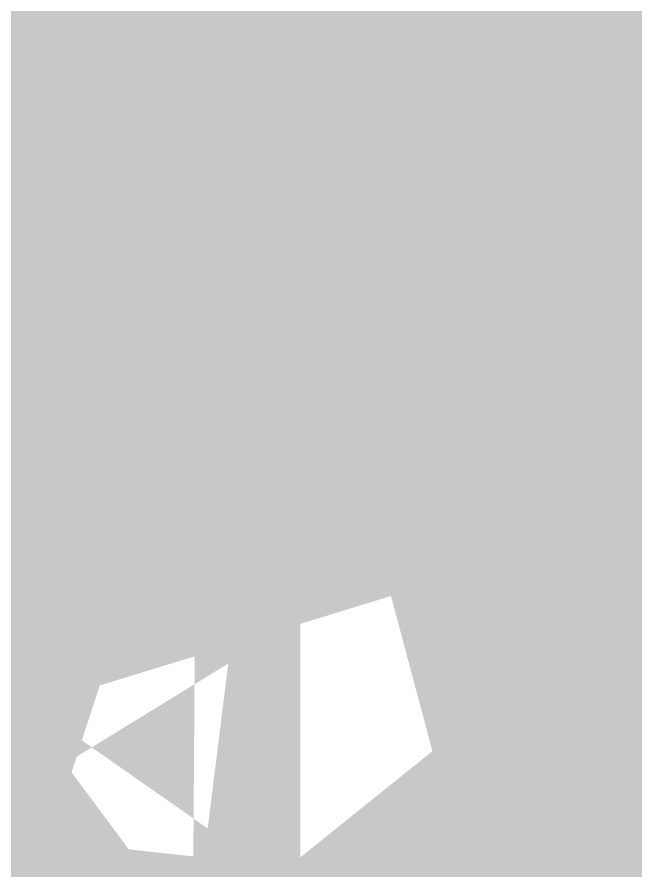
# Model space of a CAD drawing. Header units: millimetres. Extents: x -0.5 to 77.7, y -66.2 to -6.
# Drawn here: x 48.7577 to 48.8503, y -19.7981 to -19.6704 of the extents above; entities that cross this region are included whole.
import ezdxf

# ---------------------------------------------------------------- set-up
doc = ezdxf.new("R2010")
doc.units = ezdxf.units.MM
doc.header["$MEASUREMENT"] = 0
doc.layers.add('Inner1', color=7, linetype='Continuous', true_color=0x999966)
doc.layers.add('Top-Silkscreen-Layer', color=7, linetype='Continuous', true_color=0xffcc00)

msp = doc.modelspace()

# ---------------------------------------------------------------- hatches: boundary and pattern name
at = {"layer": 'Inner1'}
msp.add_hatch(color=256, dxfattribs=at).paths.add_polyline_path([(77.23901, -6.45415), (77.23901, -65.68199), (-0.02286, -65.68199), (-0.02286, -6.45415)])
at = {"layer": 'Top-Silkscreen-Layer'}
msp.add_hatch(color=256, dxfattribs=at).paths.add_polyline_path([(48.82024, -19.70819), (48.80681, -19.72143), (48.81039, -19.73435), (48.82662, -19.75387), (48.83928, -19.76048), (48.84869, -19.74716)])

# ---------------------------------------------------------------- linework, layer by layer
at = {"layer": 'Top-Silkscreen-Layer', "const_width": 0.254}
for points in [[(48.42428, -20.26286), (48.45069, -20.33143), (48.43652, -20.25728)], [(48.82076, -19.48481), (48.81099, -19.49299), (48.81701, -19.50812), (48.84653, -19.51956)], [(48.61088, -19.58727), (48.63534, -19.64899), (48.67063, -19.62519)], [(48.90541, -19.47747), (48.91979, -19.53566), (48.93604, -19.54455), (48.9498, -19.53628), (48.93245, -19.45984), (48.91335, -19.45984)], [(48.9125, -19.57457), (48.89853, -19.59628), (48.89265, -19.61257), (48.89775, -19.62795), (48.9185, -19.65426), (48.93416, -19.66518), (48.95091, -19.65384), (48.9708, -19.59958), (48.96756, -19.57975), (48.955, -19.57427)], [(48.72155, -19.58946), (48.70751, -19.59819), (48.70906, -19.61643), (48.7106, -19.63466), (48.72425, -19.64213), (48.73791, -19.6496), (48.74794, -19.64344), (48.76115, -19.62279), (48.76432, -19.60831), (48.75284, -19.59429)], [(48.81726, -19.60086), (48.80892, -19.61045), (48.81427, -19.62392), (48.8521, -19.6123), (48.8506, -19.5946), (48.8381, -19.59294)], [(48.71921, -19.69814), (48.7081, -19.70707), (48.7081, -19.72934), (48.72945, -19.76024), (48.74331, -19.76404), (48.7557, -19.74983)], [(48.82024, -19.70819), (48.80681, -19.72143), (48.81039, -19.73435), (48.82662, -19.75387), (48.83928, -19.76048), (48.84869, -19.74716)], [(48.81921, -19.92752), (48.83326, -19.9874), (48.85152, -19.93106)], [(48.51897, -19.81718), (48.51588, -19.85997), (48.55773, -19.85761)], [(49.00281, -19.70197), (48.9881, -19.72406), (49.02311, -19.77345), (49.03533, -19.78043), (49.04336, -19.7721), (49.05737, -19.76377), (49.07041, -19.7169)], [(48.60594, -19.70565), (48.59853, -19.72209), (48.60326, -19.74149), (48.62341, -19.7709), (48.63882, -19.78091), (48.65596, -19.76592), (48.6731, -19.75094), (48.6731, -19.73282), (48.66532, -19.70196), (48.65753, -19.68922), (48.63544, -19.68922), (48.61335, -19.68922)], [(48.71506, -19.81834), (48.70248, -19.83277), (48.7059, -19.84557), (48.75723, -19.85945)], [(48.81935, -19.81924), (48.82262, -19.86086), (48.85262, -19.85502), (48.86403, -19.83732), (48.85269, -19.82348)], [(48.5231, -20.03493), (48.5106, -20.04215), (48.50908, -20.06281), (48.55982, -20.0916)], [(48.71088, -20.04603), (48.7356, -20.10783), (48.75895, -20.04277)], [(48.72323, -19.91796), (48.70737, -19.97089), (48.76712, -19.95453), (48.76864, -19.93712), (48.75519, -19.92499), (48.73867, -19.91343)]]:
    msp.add_lwpolyline(points, close=True, dxfattribs=at)
for points in [[(48.65652, -19.99202), (48.67359, -19.96877), (48.65652, -19.91398), (48.65435, -19.87779), (48.63777, -19.79817), (48.62051, -19.87841), (48.61893, -19.91166), (48.59832, -19.93516), (48.59189, -19.953), (48.59792, -19.96971), (48.61879, -19.99347)], [(48.99999, -19.92691), (48.97219, -19.93441), (48.95685, -19.91403), (48.9584, -19.87898), (48.97371, -19.86295), (48.97216, -19.8349), (48.9706, -19.80687), (48.95685, -19.79934), (48.9581, -19.76484), (48.9731, -19.74974), (48.9731, -19.72808), (48.91185, -19.68967), (48.91132, -19.76616), (48.92799, -19.78862), (48.91336, -19.79883), (48.9046, -19.86918), (48.92426, -19.89655), (48.92743, -19.90605), (48.91257, -19.9131), (48.9006, -19.98636)], [(49.00004, -19.81773), (48.98196, -19.83729), (48.99605, -19.85755)]]:
    msp.add_lwpolyline(points, dxfattribs=at)

doc.saveas('drawing.dxf')
